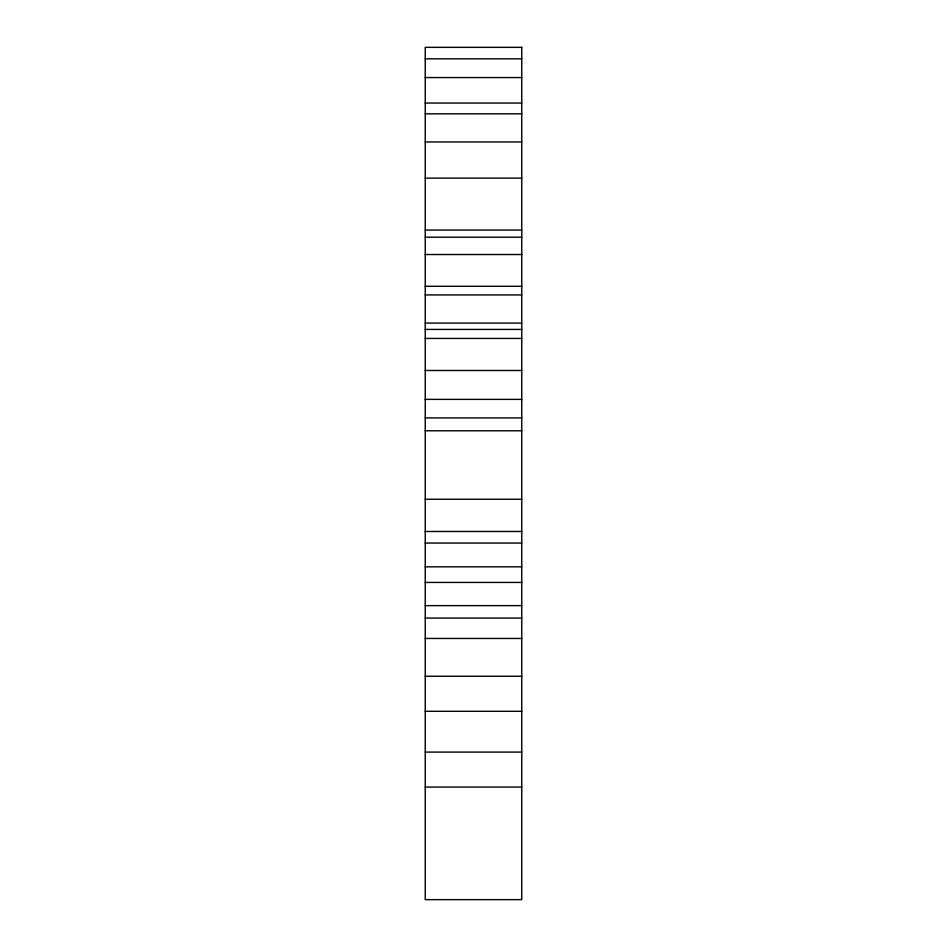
<?xml version="1.0" encoding="UTF-8"?>
<svg xmlns="http://www.w3.org/2000/svg" width="947" height="947" viewBox="0 0 947 947"><rect width="100%" height="100%" fill="white"/><g stroke="black" fill="none" stroke-linecap="round" stroke-linejoin="round"><path stroke-width="1.42" d="M425.239 58.821L521.761 58.821M425.239 77.559L521.761 77.559M425.239 103.045L521.761 103.045M425.239 113.829L521.761 113.829M425.239 141.955L521.761 141.955M425.239 178.143L521.761 178.143M425.239 230.074L521.761 230.074M425.239 237.2L521.761 237.2M425.239 254.518L521.761 254.518M425.239 286.29L521.761 286.29M425.239 294.931L521.761 294.931M425.239 323.081L521.761 323.081M425.239 329.426L521.761 329.426M425.239 338.434L521.761 338.434M425.239 370.49L521.761 370.49M425.239 399.374L521.761 399.374M425.239 417.911L521.761 417.911M425.239 430.778L521.761 430.778M425.239 499.247L521.761 499.247M425.239 531.48L521.761 531.48M425.239 543.057L521.761 543.057M425.239 566.827L521.761 566.827M425.239 582.429L521.761 582.429M425.239 605.642L521.761 605.642M425.239 618.083L521.761 618.083M425.239 638.456L521.761 638.456M425.239 676.253L521.761 676.253M425.239 711.304L521.761 711.304M425.239 752.096L521.761 752.096M425.239 787.064L521.761 787.064M521.761 47.35L425.239 47.35L425.239 899.65L521.761 899.65L521.761 47.35"/></g></svg>
